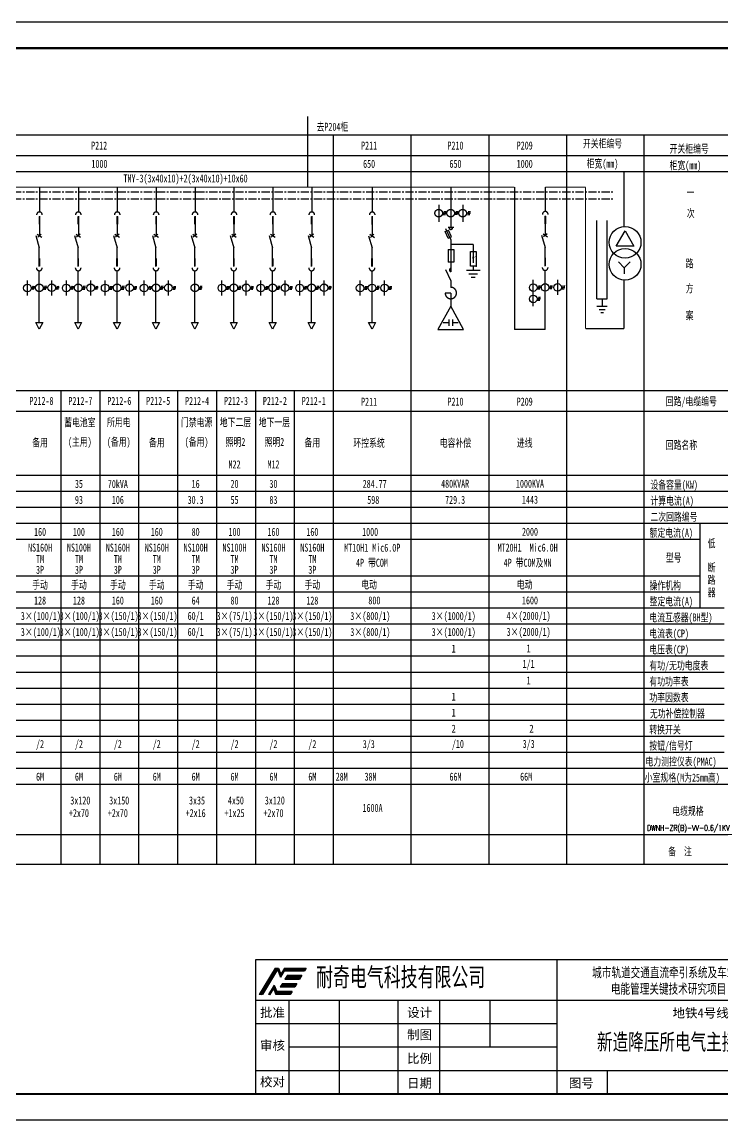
# Model space of a CAD drawing. Extents: x 639847 to 671765, y -86200 to -63744.
# Drawn here: x 650416 to 661125, y -86200 to -69400 of the extents above; entities that cross this region are included whole.
import ezdxf
from ezdxf.enums import TextEntityAlignment as Align

# ---------------------------------------------------------------- set-up
doc = ezdxf.new("R2010")
doc.units = 0
doc.header["$LTSCALE"] = 100
doc.header["$MEASUREMENT"] = 0
for name, pattern in [('ACAD_ISO03W100', [30, 12, -18]), ('CENTER', [2, 1.25, -0.25, 0.25, -0.25]), ('CONTINOUS', [2.5, 1.25, 0.25, 0.25, 0.25, 0.25, 0.25])]:
    doc.linetypes.add(name, pattern=pattern)
doc.layers.get('0').update_dxf_attribs({"color": 3, "linetype": 'CONTINUOUS'})
for name, color, linetype in [('01', 7, 'CONTINUOUS'), ('02', 1, 'CONTINUOUS'), ('1', 7, 'ACAD_ISO03W100'), ('11', 1, 'CONTINUOUS'), ('thick', 1, 'CONTINUOUS'), ('图框', 4, 'CONTINUOUS'), ('文字', 7, 'CONTINUOUS'), ('标注', 7, 'CONTINUOUS'), ('预埋件', 7, 'CONTINUOUS')]:
    doc.layers.add(name, color=color, linetype=linetype)
doc.styles.add('FSDBHZ', font='TXT.SHX', dxfattribs={"width": 0.707, "bigfont": 'HZFS.SHX'})
doc.styles.add('HT', font='simhei.ttf')
doc.styles.get("Standard").update_dxf_attribs({"font": 'COMPLEX', "width": 0.666667, "bigfont": 'DXT'})
doc.styles.add('WEN', font='', dxfattribs={"width": 0.7})
doc.styles.get('WEN').set_extended_font_data('SimSun')
pattern_1 = [(45, (965297.757, -248823.082), (-26.60573, 26.60573), [])]

# ---------------------------------------------------------------- blocks, each defined once
blk = doc.blocks.new('A$C758C733F')
at = {"layer": '11', "style": 'FSDBHZ', "width": 0.65}
blk.add_text('DWNH-ZR(B)-VV-0.6/1KV', height=250, dxfattribs=at).set_placement((1639, 125), align=Align.MIDDLE)
blk = doc.blocks.new('图框')
at = {"layer": '图框'}
h = blk.add_hatch(dxfattribs=at)
h.set_pattern_fill('ANSI31', color=5, scale=11.850767)
h.set_pattern_definition(pattern_1)
h.paths.add_polyline_path([(1013864, -235026), (1013937, -234905), (1013353, -234905), (1013257, -234665), (1013039, -235026), (1013091, -235026), (1013227, -234800), (1013318, -235026)], flags=17)
h.paths.add_polyline_path([(1012684, -235026), (1012807, -235026), (1013380, -234075), (1013493, -234358), (1013636, -234122), (1014409, -234122), (1014474, -234014), (1013649, -234014), (1013511, -234242), (1013420, -234014), (1013294, -234014)])
h = blk.add_hatch(dxfattribs=at)
h.set_pattern_fill('ANSI31', color=256, scale=11.850767)
h.set_pattern_definition(pattern_1)
h.paths.add_polyline_path([(1014312, -234282), (1013758, -234282), (1013666, -234434), (1014220, -234434)])
h.paths.add_polyline_path([(1014121, -234599), (1013567, -234599), (1013483, -234738), (1014037, -234738)])
h = blk.add_hatch(dxfattribs=at)
h.set_pattern_fill('ANSI31', color=3, scale=11.850767)
h.set_pattern_definition(pattern_1)
h.paths.add_polyline_path([(1013758, -234282), (1013666, -234434), (1014220, -234434), (1014312, -234282)])
h.paths.add_polyline_path([(1013567, -234599), (1013483, -234738), (1014037, -234738), (1014121, -234599)])
for p, q in [((1012536, -233704), (1012536, -238826)), ((1024062, -233704), (1024062, -238826)), ((1033026, -233704), (1033026, -235240)), ((1035587, -238826), (1035587, -233704)), ((1013294, -234014), (1012684, -235026)), ((1013380, -234075), (1012807, -235026)), ((1013294, -234014), (1013417, -234014)), ((1013380, -234075), (1013493, -234358)), ((1013420, -234014), (1013511, -234242)), ((1013636, -234122), (1013493, -234358)), ((1013649, -234014), (1013511, -234242)), ((1013636, -234122), (1014409, -234122)), ((1013649, -234014), (1014474, -234014)), ((1013758, -234282), (1013666, -234434)), ((1013758, -234282), (1014312, -234282)), ((1014312, -234282), (1014220, -234434)), ((1014474, -234014), (1014409, -234122)), ((1013257, -234665), (1013039, -235026)), ((1013257, -234665), (1013353, -234905)), ((1013567, -234599), (1013483, -234738)), ((1013483, -234738), (1014037, -234738)), ((1013567, -234599), (1014121, -234599)), ((1013666, -234434), (1014220, -234434)), ((1014121, -234599), (1014037, -234738)), ((1012807, -235026), (1012684, -235026)), ((1013091, -235026), (1013039, -235026)), ((1013227, -234800), (1013091, -235026)), ((1013227, -234800), (1013318, -235026)), ((1013864, -235026), (1013318, -235026)), ((1013937, -234905), (1013353, -234905)), ((1013937, -234905), (1013864, -235026)), ((1012536, -235240), (1024062, -235240)), ((1013817, -235240), (1013817, -238826)), ((1015737, -235240), (1015737, -238826)), ((1017985, -235240), (1017985, -237033)), ((1019579, -235240), (1019579, -238826)), ((1021500, -235240), (1021500, -237033)), ((1024062, -235240), (1035587, -235240)), ((1012536, -236137), (1024062, -236137)), ((1013817, -237033), (1024062, -237033)), ((1024062, -237033), (1024062, -237033)), ((1012536, -237930), (1024062, -237930)), ((1024062, -237930), (1035587, -237930)), ((1025982, -237930), (1025982, -238826)), ((1012536, -238826), (1035587, -238826))]:
    blk.add_line(p, q, dxfattribs=at)
at = {"layer": '图框', "lineweight": 30}
for p, q in [((1035587, -233704), (1012536, -233704)), ((1012536, -233704), (1012536, -238826))]:
    blk.add_line(p, q, dxfattribs=at)
at = {"layer": '图框', "linetype": 'CONTINOUS'}
for p, q in [((1017985, -237033), (1017985, -238826)), ((1021500, -238826), (1021500, -238826))]:
    blk.add_line(p, q, dxfattribs=at)
at = {"layer": '图框', "color": 0, "ltscale": 0.2, "style": 'HT'}
for s, p in [('批准', (1012711, -235889)), ('设计', (1018334, -235889)), ('地铁4号线', (1028485, -235907)), ('制图', (1018334, -236736)), ('审核', (1012711, -237145)), ('比例', (1018334, -237647)), ('校对', (1012711, -238539)), ('日期', (1018334, -238589)), ('图号', (1024520, -238589))]:
    blk.add_text(s, height=350, dxfattribs=at).set_placement(p)
at = {"layer": '图框', "color": 0, "insert": (1014858, -234002), "char_height": 711.05, "attachment_point": 1}
blk.add_mtext_dynamic_manual_height_columns('{\\fSimSun|b0|i0|c134|p2;耐奇电气科技有限公司}', width=8427.24, gutter_width=12.5, heights=[0], dxfattribs=at)

msp = doc.modelspace()

# ---------------------------------------------------------------- linework, layer by layer
msp.add_line((654789, -71928, -732), (654789, -70847))
at = {"const_width": 18.3}
for points in [[(659626, -72528), (659626, -71700)], [(659037, -74092), (659037, -71928)], [(659626, -74092), (659626, -73351)], [(659626, -74092), (659037, -74092)]]:
    msp.add_lwpolyline(points, dxfattribs=at)
at = {"const_width": 18.3, "elevation": -732}
for points in [[(642681, -71928), (657950, -71928)], [(659037, -71928), (658421, -71928)]]:
    msp.add_lwpolyline(points, dxfattribs=at)
for centre in [(659642, -72771), (659642, -73108)]:
    msp.add_circle(centre, 243)
at = {"layer": '01'}
for p, q in [((642681, -71129), (661333, -71129)), ((655176, -71129), (655176, -82285)), ((656366, -71129), (656366, -82285)), ((657556, -71129), (657556, -82285)), ((658746, -71129), (658746, -82285)), ((659936, -82285), (659936, -71129)), ((642681, -82285), (661333, -82285))]:
    msp.add_line(p, q, dxfattribs=at)
at = {"layer": '01', "color": 3, "linetype": 'CENTER'}
for p, q in [((642681, -72001), (659459, -72001)), ((642681, -72106), (659459, -72106))]:
    msp.add_line(p, q, dxfattribs=at)
at = {"layer": '02'}
for p, q in [((642681, -71444), (661333, -71444)), ((642681, -71689), (661333, -71689)), ((657950, -71928, -732), (657950, -74104, -732)), ((659540, -73068), (659630, -73159)), ((659721, -73068), (659630, -73159)), ((659630, -73159), (659630, -73255)), ((650501, -73584, -1796), (650501, -73353, -1796)), ((650873, -73584, -1796), (650873, -73353, -1796)), ((651096, -73584, -1796), (651096, -73353, -1796)), ((651468, -73584, -1796), (651468, -73353, -1796)), ((651691, -73584, -1796), (651691, -73353, -1796)), ((652063, -73584, -1796), (652063, -73353, -1796)), ((652286, -73584, -1796), (652286, -73353, -1796)), ((652658, -73584, -1796), (652658, -73353, -1796)), ((653476, -73584, -1796), (653476, -73353, -1796)), ((653848, -73584, -1796), (653848, -73353, -1796)), ((654071, -73584, -1796), (654071, -73353, -1796)), ((654443, -73584, -1796), (654443, -73353, -1796)), ((654666, -73584, -1796), (654666, -73353, -1796)), ((655038, -73584, -1796), (655038, -73353, -1796)), ((655591, -73584, -1796), (655591, -73354, -1796)), ((655963, -73585, -1796), (655963, -73354, -1796)), ((658238, -73577, -1629), (658238, -73346, -1629)), ((658611, -73577, -1629), (658611, -73347, -1629)), ((650612, -73469, -1796), (650557, -73469, -1796)), ((650582, -73440, -1796), (650569, -73499, -1796)), ((650603, -73440, -1796), (650590, -73499, -1796)), ((650985, -73469, -1796), (650930, -73469, -1796)), ((650955, -73440, -1796), (650942, -73500, -1796)), ((650975, -73440, -1796), (650962, -73500, -1796)), ((651207, -73469, -1796), (651152, -73469, -1796)), ((651177, -73440, -1796), (651164, -73499, -1796)), ((651198, -73440, -1796), (651185, -73499, -1796)), ((651580, -73469, -1796), (651525, -73469, -1796)), ((651550, -73440, -1796), (651537, -73500, -1796)), ((651570, -73440, -1796), (651557, -73500, -1796)), ((651802, -73469, -1796), (651747, -73469, -1796)), ((651772, -73440, -1796), (651759, -73499, -1796)), ((651793, -73440, -1796), (651780, -73499, -1796)), ((652175, -73469, -1796), (652120, -73469, -1796)), ((652145, -73440, -1796), (652132, -73500, -1796)), ((652165, -73440, -1796), (652152, -73500, -1796)), ((652397, -73469, -1796), (652342, -73469, -1796)), ((652367, -73440, -1796), (652354, -73499, -1796)), ((652388, -73440, -1796), (652375, -73499, -1796)), ((652770, -73469, -1796), (652715, -73469, -1796)), ((652740, -73440, -1796), (652727, -73500, -1796)), ((652760, -73440, -1796), (652747, -73500, -1796)), ((653587, -73469, -1796), (653532, -73469, -1796)), ((653557, -73440, -1796), (653544, -73499, -1796)), ((653578, -73440, -1796), (653565, -73499, -1796)), ((653960, -73469, -1796), (653905, -73469, -1796)), ((653930, -73440, -1796), (653917, -73500, -1796)), ((653950, -73440, -1796), (653937, -73500, -1796)), ((654182, -73469, -1796), (654127, -73469, -1796)), ((654152, -73440, -1796), (654139, -73499, -1796)), ((654173, -73440, -1796), (654160, -73499, -1796)), ((654555, -73469, -1796), (654500, -73469, -1796)), ((654525, -73440, -1796), (654512, -73500, -1796)), ((654545, -73440, -1796), (654532, -73500, -1796)), ((654777, -73469, -1796), (654722, -73469, -1796)), ((654747, -73440, -1796), (654734, -73499, -1796)), ((654768, -73440, -1796), (654755, -73499, -1796)), ((655150, -73469, -1796), (655095, -73469, -1796)), ((655120, -73440, -1796), (655107, -73500, -1796)), ((655140, -73440, -1796), (655127, -73500, -1796)), ((655702, -73470, -1796), (655647, -73470, -1796)), ((655672, -73440, -1796), (655659, -73500, -1796)), ((655693, -73440, -1796), (655680, -73500, -1796)), ((655885, -73467, -1796), (655830, -73467, -1796)), ((655855, -73437, -1796), (655842, -73497, -1796)), ((655876, -73437, -1796), (655862, -73497, -1796)), ((656075, -73470, -1796), (656020, -73470, -1796)), ((656045, -73441, -1796), (656032, -73500, -1796)), ((656065, -73441, -1796), (656052, -73500, -1796)), ((658238, -73750, -1629), (658238, -73520, -1629)), ((658349, -73462, -1629), (658295, -73462, -1629)), ((658320, -73433, -1629), (658307, -73493, -1629)), ((658340, -73433, -1629), (658327, -73493, -1629)), ((658532, -73459, -1629), (658477, -73459, -1629)), ((658502, -73430, -1629), (658489, -73490, -1629)), ((658523, -73430, -1629), (658510, -73490, -1629)), ((658722, -73463, -1629), (658667, -73463, -1629)), ((658692, -73434, -1629), (658679, -73493, -1629)), ((658713, -73434, -1629), (658699, -73493, -1629)), ((658349, -73636, -1629), (658295, -73636, -1629)), ((658320, -73607, -1629), (658307, -73666, -1629)), ((658340, -73607, -1629), (658327, -73666, -1629)), ((658419, -74104, -898), (657950, -74104, -898)), ((642681, -75040), (661333, -75040)), ((651011, -75040), (651011, -82285)), ((651606, -75040), (651606, -82285)), ((652201, -75040), (652201, -82285)), ((652796, -75040), (652796, -82285)), ((653391, -75040), (653391, -82285)), ((653986, -75040), (653986, -82285)), ((654581, -75040), (654581, -82285)), ((642681, -75355), (661333, -75355)), ((642681, -76335), (661333, -76335)), ((642681, -76580), (661333, -76580)), ((642681, -76825), (661333, -76825)), ((642681, -77070), (661333, -77070)), ((642681, -77315), (660791, -77315)), ((642681, -77875), (660791, -77875)), ((642681, -78120), (660791, -78120)), ((642681, -78365), (661158, -78365)), ((642681, -78610), (661158, -78610)), ((642681, -78855), (661158, -78855)), ((642681, -79100), (661158, -79100)), ((642681, -79345), (661158, -79345)), ((642681, -79590), (661158, -79590)), ((642681, -79835), (661158, -79835)), ((642681, -80080), (661158, -80080)), ((642681, -80325), (661158, -80325)), ((642681, -80570), (661158, -80570)), ((642681, -80815), (661333, -80815)), ((642681, -81060), (661333, -81060)), ((642681, -81830), (661333, -81830))]:
    msp.add_line(p, q, dxfattribs=at)
msp.add_lwpolyline([(659642, -72597), (659777, -72831), (659507, -72831)], close=True, dxfattribs=at)
for centre in [(650499, -73470, -1796), (650872, -73467, -1796), (651094, -73470, -1796), (651467, -73467, -1796), (651689, -73470, -1796), (652062, -73467, -1796), (652284, -73470, -1796), (652657, -73467, -1796), (653474, -73470, -1796), (653847, -73467, -1796), (654069, -73470, -1796), (654442, -73467, -1796), (654664, -73470, -1796), (655037, -73467, -1796), (655589, -73471, -1796), (655772, -73468, -1796), (655962, -73468, -1796), (658237, -73463, -1629), (658419, -73461, -1629), (658609, -73461, -1629), (658237, -73637, -1629)]:
    msp.add_circle(centre, 58.2, dxfattribs=at)
at = {"layer": '1'}
for p, q in [((650684, -71935, -898), (650684, -72307, -898)), ((651279, -71935, -898), (651279, -72307, -898)), ((651874, -71935, -898), (651874, -72307, -898)), ((652469, -71935, -898), (652469, -72307, -898)), ((653064, -71935, -898), (653064, -72307, -898)), ((653659, -71935, -898), (653659, -72307, -898)), ((654254, -71935, -898), (654254, -72307, -898)), ((654849, -71935, -898), (654849, -72307, -898)), ((655774, -71936, -898), (655774, -72308, -898)), ((656976, -71936, -898), (656976, -72541, -898)), ((658421, -71928, -732), (658421, -72301, -732)), ((659370, -73636), (659370, -72001)), ((656793, -72198, -898), (656793, -72459, -898)), ((657159, -72198, -898), (657159, -72459, -898)), ((659212, -73636), (659212, -72106)), ((650684, -72373, -898), (650684, -72482, -898)), ((651279, -72373, -898), (651279, -72482, -898)), ((651874, -72373, -898), (651874, -72482, -898)), ((652469, -72373, -898), (652469, -72482, -898)), ((653064, -72373, -898), (653064, -72482, -898)), ((653659, -72373, -898), (653659, -72482, -898)), ((654254, -72373, -898), (654254, -72482, -898)), ((654849, -72373, -898), (654849, -72482, -898)), ((655774, -72373, -898), (655774, -72483, -898)), ((656906, -72324, -898), (656851, -72324, -898)), ((656876, -72295, -898), (656863, -72354, -898)), ((656897, -72295, -898), (656884, -72354, -898)), ((657089, -72321, -898), (657034, -72321, -898)), ((657059, -72292, -898), (657046, -72351, -898)), ((657079, -72292, -898), (657066, -72351, -898)), ((657278, -72324, -898), (657224, -72324, -898)), ((657249, -72295, -898), (657236, -72355, -898)), ((657269, -72295, -898), (657256, -72355, -898)), ((658421, -72366, -732), (658421, -72476, -732)), ((650684, -72423, -898), (650684, -72671, -898)), ((650684, -72423, -898), (650684, -72671, -898)), ((651279, -72423, -898), (651279, -72671, -898)), ((651279, -72423, -898), (651279, -72671, -898)), ((651874, -72423, -898), (651874, -72671, -898)), ((651874, -72423, -898), (651874, -72671, -898)), ((652469, -72423, -898), (652469, -72671, -898)), ((652469, -72423, -898), (652469, -72671, -898)), ((653064, -72423, -898), (653064, -72671, -898)), ((653064, -72423, -898), (653064, -72671, -898)), ((653659, -72423, -898), (653659, -72671, -898)), ((653659, -72423, -898), (653659, -72671, -898)), ((654254, -72423, -898), (654254, -72671, -898)), ((654254, -72423, -898), (654254, -72671, -898)), ((654849, -72423, -898), (654849, -72671, -898)), ((654849, -72423, -898), (654849, -72671, -898)), ((655774, -72424, -898), (655774, -72671, -898)), ((655774, -72424, -898), (655774, -72671, -898)), ((656976, -72726, -898), (656899, -72564, -166)), ((656933, -72541, -898), (657023, -72541, -898)), ((658421, -72417, -732), (658421, -72664, -732)), ((658421, -72417, -732), (658421, -72664, -732)), ((650627, -72669, -898), (650681, -72855, -898)), ((650649, -72647, -898), (650718, -72694, -898)), ((650711, -72647, -898), (650657, -72694, -898)), ((651222, -72669, -898), (651276, -72855, -898)), ((651244, -72647, -898), (651313, -72694, -898)), ((651306, -72647, -898), (651252, -72694, -898)), ((651817, -72669, -898), (651871, -72855, -898)), ((651839, -72647, -898), (651908, -72694, -898)), ((651901, -72647, -898), (651847, -72694, -898)), ((652412, -72669, -898), (652466, -72855, -898)), ((652434, -72647, -898), (652503, -72694, -898)), ((652496, -72647, -898), (652442, -72694, -898)), ((653007, -72669, -898), (653061, -72855, -898)), ((653029, -72647, -898), (653098, -72694, -898)), ((653091, -72647, -898), (653037, -72694, -898)), ((653602, -72669, -898), (653656, -72855, -898)), ((653624, -72647, -898), (653693, -72694, -898)), ((653686, -72647, -898), (653632, -72694, -898)), ((654197, -72669, -898), (654251, -72855, -898)), ((654219, -72647, -898), (654288, -72694, -898)), ((654281, -72647, -898), (654227, -72694, -898)), ((654792, -72669, -898), (654846, -72855, -898)), ((654814, -72647, -898), (654883, -72694, -898)), ((654876, -72647, -898), (654822, -72694, -898)), ((655717, -72670, -898), (655771, -72856, -898)), ((655739, -72648, -898), (655808, -72695, -898)), ((655801, -72648, -898), (655747, -72695, -898)), ((656889, -72607, -898), (656939, -72583, -898)), ((656937, -72710, -769), (656889, -72607, -305)), ((656937, -72710, -898), (656988, -72685, -898)), ((656988, -72685, -769), (656939, -72583, -305)), ((656976, -72726, -898), (656976, -73221, -898)), ((658364, -72663, -732), (658419, -72849, -732)), ((658387, -72641, -732), (658455, -72688, -732)), ((658448, -72641, -732), (658394, -72688, -732)), ((650681, -73119, -898), (650681, -72855, -898)), ((651276, -73119, -898), (651276, -72855, -898)), ((651871, -73119, -898), (651871, -72855, -898)), ((652466, -73119, -898), (652466, -72855, -898)), ((653061, -73119, -898), (653061, -72855, -898)), ((653656, -73119, -898), (653656, -72855, -898)), ((654251, -73119, -898), (654251, -72855, -898)), ((654846, -73119, -898), (654846, -72855, -898)), ((655771, -73117, -898), (655771, -72856, -898)), ((656935, -72881, -898), (657023, -72881, -898)), ((656935, -72881, -898), (656935, -73077, -898)), ((657320, -72803, -166), (656976, -72803, -166)), ((657023, -72881, -898), (657023, -73077, -898)), ((657320, -72803, -166), (657320, -73083, -166)), ((658419, -73110, -732), (658419, -72849, -732)), ((650681, -73140, -898), (650681, -73031, -898)), ((651276, -73140, -898), (651276, -73031, -898)), ((651871, -73140, -898), (651871, -73031, -898)), ((652466, -73140, -898), (652466, -73031, -898)), ((653061, -73140, -898), (653061, -73031, -898)), ((653656, -73140, -898), (653656, -73031, -898)), ((654251, -73140, -898), (654251, -73031, -898)), ((654846, -73140, -898), (654846, -73031, -898)), ((655771, -73141, -898), (655771, -73032, -898)), ((657023, -73077, -898), (656935, -73077, -898)), ((658419, -73134, -732), (658419, -73024, -732)), ((650681, -73996, -898), (650681, -73206, -898)), ((651276, -73996, -898), (651276, -73206, -898)), ((651871, -73996, -898), (651871, -73206, -898)), ((652466, -73996, -898), (652466, -73206, -898)), ((653061, -73996, -898), (653061, -73206, -898)), ((653656, -73996, -898), (653656, -73206, -898)), ((654251, -73996, -898), (654251, -73206, -898)), ((654846, -73996, -898), (654846, -73206, -898)), ((655771, -73997, -898), (655771, -73207, -898)), ((656976, -73356, -898), (656899, -73194, -166)), ((657423, -73203, -166), (657218, -73203, -166)), ((657320, -73138, -166), (657320, -73203, -166)), ((658419, -74104, -732), (658419, -73199, -732)), ((656976, -73356, -898), (656976, -73460, -898)), ((657386, -73257, -166), (657253, -73257, -166)), ((657351, -73310, -166), (657288, -73310, -166)), ((650795, -73466, -898), (650740, -73466, -898)), ((650765, -73437, -898), (650752, -73496, -898)), ((650785, -73437, -898), (650772, -73496, -898)), ((651390, -73466, -898), (651335, -73466, -898)), ((651360, -73437, -898), (651347, -73496, -898)), ((651380, -73437, -898), (651367, -73496, -898)), ((651985, -73466, -898), (651930, -73466, -898)), ((651955, -73437, -898), (651942, -73496, -898)), ((651975, -73437, -898), (651962, -73496, -898)), ((652580, -73466, -898), (652525, -73466, -898)), ((652550, -73437, -898), (652537, -73496, -898)), ((652570, -73437, -898), (652557, -73496, -898)), ((653175, -73466, -898), (653120, -73466, -898)), ((653145, -73437, -898), (653132, -73496, -898)), ((653165, -73437, -898), (653152, -73496, -898)), ((653770, -73466, -898), (653715, -73466, -898)), ((653740, -73437, -898), (653727, -73496, -898)), ((653760, -73437, -898), (653747, -73496, -898)), ((654365, -73466, -898), (654310, -73466, -898)), ((654335, -73437, -898), (654322, -73496, -898)), ((654355, -73437, -898), (654342, -73496, -898)), ((654960, -73466, -898), (654905, -73466, -898)), ((654930, -73437, -898), (654917, -73496, -898)), ((654950, -73437, -898), (654937, -73496, -898)), ((656976, -73547, -898), (656889, -73547, -898)), ((656976, -73750, -898), (656775, -74104, -898)), ((657172, -74104, -898), (656976, -73749, -898)), ((659212, -73636), (659370, -73636)), ((659212, -73750), (659370, -73750)), ((659291, -73636), (659291, -73750)), ((659247, -73797), (659335, -73797)), ((659272, -73845), (659310, -73845)), ((650629, -73996, -898), (650734, -73996, -898)), ((650681, -74101, -898), (650629, -73996, -898)), ((650734, -73996, -898), (650681, -74101, -898)), ((651224, -73996, -898), (651329, -73996, -898)), ((651276, -74101, -898), (651224, -73996, -898)), ((651329, -73996, -898), (651276, -74101, -898)), ((651819, -73996, -898), (651924, -73996, -898)), ((651871, -74101, -898), (651819, -73996, -898)), ((651924, -73996, -898), (651871, -74101, -898)), ((652414, -73996, -898), (652519, -73996, -898)), ((652466, -74101, -898), (652414, -73996, -898)), ((652519, -73996, -898), (652466, -74101, -898)), ((653009, -73996, -898), (653114, -73996, -898)), ((653061, -74101, -898), (653009, -73996, -898)), ((653114, -73996, -898), (653061, -74101, -898)), ((653604, -73996, -898), (653709, -73996, -898)), ((653656, -74101, -898), (653604, -73996, -898)), ((653709, -73996, -898), (653656, -74101, -898)), ((654199, -73996, -898), (654304, -73996, -898)), ((654251, -74101, -898), (654199, -73996, -898)), ((654304, -73996, -898), (654251, -74101, -898)), ((654846, -74101, -898), (654794, -73996, -898)), ((654794, -73996, -898), (654899, -73996, -898)), ((654899, -73996, -898), (654846, -74101, -898)), ((655719, -73997, -898), (655824, -73997, -898)), ((655771, -74102, -898), (655719, -73997, -898)), ((655824, -73997, -898), (655771, -74102, -898)), ((656860, -73998, -166), (656945, -73998, -166)), ((656945, -73950, -166), (656945, -74047, -166)), ((657002, -73950, -166), (657002, -74047, -166)), ((657002, -73998, -166), (657087, -73998, -166)), ((656775, -74104, -898), (657172, -74104, -898))]:
    msp.add_line(p, q, dxfattribs=at)
at = {"layer": '1', "const_width": 28.3}
for points, elevation in [([(650684, -72373), (650684, -72498)], -898), ([(651279, -72373), (651279, -72498)], -898), ([(651874, -72373), (651874, -72498)], -898), ([(652469, -72373), (652469, -72498)], -898), ([(653064, -72373), (653064, -72498)], -898), ([(653659, -72373), (653659, -72498)], -898), ([(654254, -72373), (654254, -72498)], -898), ([(654849, -72373), (654849, -72498)], -898), ([(655774, -72373), (655774, -72499)], -898), ([(658421, -72366), (658421, -72492)], -732), ([(650681, -73015), (650681, -73140)], -898), ([(651276, -73015), (651276, -73140)], -898), ([(651871, -73015), (651871, -73140)], -898), ([(652466, -73015), (652466, -73140)], -898), ([(653061, -73015), (653061, -73140)], -898), ([(653656, -73015), (653656, -73140)], -898), ([(654251, -73015), (654251, -73140)], -898), ([(654846, -73015), (654846, -73140)], -898), ([(655771, -73015), (655771, -73141)], -898), ([(658419, -73008), (658419, -73134)], -732)]:
    msp.add_lwpolyline(points, dxfattribs=dict(at, elevation=elevation))
at = {"layer": '1', "elevation": -166}
msp.add_lwpolyline([(657276, -72914), (657363, -72914), (657363, -73138), (657276, -73138)], close=True, dxfattribs=at)
at = {"layer": '1'}
for centre, radius in [((656791, -72325, -898), 58.2), ((656974, -72325, -898), 58.2), ((657157, -72325, -898), 58.2), ((656976, -72560, -898), 18.8), ((650682, -73467, -898), 58.2), ((651277, -73467, -898), 58.2), ((651872, -73467, -898), 58.2), ((652467, -73467, -898), 58.2), ((653062, -73467, -898), 58.2), ((653657, -73467, -898), 58.2), ((654252, -73467, -898), 58.2), ((654847, -73467, -898), 58.2)]:
    msp.add_circle(centre, radius, dxfattribs=at)
for centre, radius, start, end in [((650684, -72351, -898), 43.8, 0, 180), ((651279, -72351, -898), 43.8, 0, 180), ((651874, -72351, -898), 43.8, 0, 180), ((652469, -72351, -898), 43.8, 0, 180), ((653064, -72351, -898), 43.8, 0, 180), ((653659, -72351, -898), 43.8, 0, 180), ((654254, -72351, -898), 43.8, 0, 180), ((654849, -72351, -898), 43.8, 0, 180), ((655774, -72352, -898), 43.8, 0, 180), ((658421, -72344, -732), 43.8, 0, 180), ((650681, -73162, -898), 43.8, 180, 0), ((651276, -73162, -898), 43.8, 180, 0), ((651871, -73162, -898), 43.8, 180, 0), ((652466, -73162, -898), 43.8, 180, 0), ((653061, -73162, -898), 43.8, 180, 0), ((653656, -73162, -898), 43.8, 180, 0), ((654251, -73162, -898), 43.8, 180, 0), ((654846, -73162, -898), 43.8, 180, 0), ((655771, -73163, -898), 43.8, 180, 0), ((656980, -73195, -898), 25.5, 98.934, 261.066), ((658419, -73156, -732), 43.8, 180, 0), ((656976, -73547, -898), 87.1, 180, 90.1487)]:
    msp.add_arc(centre, radius, start, end, dxfattribs=at)
for p in [(657363, -72988, -166), (657363, -73138, -166)]:
    msp.add_point(p, dxfattribs=at)
msp.add_solid([(657302, -72988, -166), (657337, -72988, -166), (657320, -73093, -166)], dxfattribs=at)
at = {"layer": '11'}
msp.add_line((660791, -78365), (660791, -77070), dxfattribs=at)
at = {"layer": 'thick'}
msp.add_line((656976, -73547, -898), (656976, -73749, -898), dxfattribs=at)
at = {"layer": '图框'}
msp.add_lwpolyline([(639847, -69400), (663607, -69400), (663607, -86200), (639847, -86200)], close=True, dxfattribs=at)
at = {"layer": '图框', "const_width": 32}
msp.add_lwpolyline([(640847, -69800), (663207, -69800), (663207, -85800), (640847, -85800)], close=True, dxfattribs=at)

# ---------------------------------------------------------------- block references
at = {"layer": '图框', "color": 0, "linetype": 'CONTINOUS', "xscale": 0.4000000000232831, "yscale": 0.4000000000232831, "zscale": 0.4}
msp.add_blockref('图框', (248973, 9731), dxfattribs=at)
at = {"layer": '预埋件', "color": 0, "linetype": 'CONTINOUS', "xscale": 0.3499999999767169, "yscale": 0.3499999999985448, "zscale": 0.35}
msp.add_blockref('A$C758C733F', (660036, -81780), dxfattribs=at)

# ---------------------------------------------------------------- texts
at = {"layer": '11', "style": 'WEN', "width": 0.7}
for s, height, p in [('去P204柜', 122.5, (655165, -70999)), ('P212', 122.5, (651597, -71291)), ('P211', 122.5, (655726, -71291)), ('P210', 122.5, (657047, -71291)), ('P209', 122.5, (658106, -71291)), ('开关柜编号', 122.5, (659296, -71256)), ('1000', 122.5, (651601, -71571)), ('650', 122.5, (655726, -71571)), ('650', 122.5, (657047, -71571)), ('1000', 122.5, (658106, -71571)), ('柜宽(mm)', 122.5, (659296, -71571)), ('TMY-3(3x40x10)+2(3x40x10)+10x60', 122.5, (652919, -71803)), ('P212-8', 122.5, (650715, -75198)), ('P212-7', 122.5, (651310, -75198)), ('P212-6', 122.5, (651905, -75198)), ('P212-5', 122.5, (652500, -75198)), ('P212-4', 122.5, (653095, -75198)), ('P212-3', 122.5, (653690, -75198)), ('P212-2', 122.5, (654285, -75198)), ('P212-1', 122.5, (654880, -75198)), ('P211', 122.5, (655726, -75209)), ('P210', 122.5, (657047, -75209)), ('P209', 122.5, (658106, -75209)), ('蓄电池室', 122.5, (651302, -75521)), ('所用电', 122.5, (651897, -75521)), ('门禁电源', 122.5, (653087, -75521)), ('地下二层', 122.5, (653682, -75521)), ('地下一层', 122.5, (654277, -75521)), ('备用', 122.5, (650693, -75831)), ('(主用)', 122.5, (651302, -75829)), ('(备用)', 122.5, (651897, -75829)), ('备用', 122.5, (652478, -75831)), ('(备用)', 122.5, (653087, -75829)), ('照明2', 122.5, (653682, -75826)), ('照明2', 122.5, (654277, -75826)), ('备用', 122.5, (654858, -75831)), ('环控系统', 122.5, (655726, -75836)), ('电容补偿', 122.5, (657047, -75836)), ('进线', 122.5, (658106, -75836)), ('M22', 122.5, (653668, -76168)), ('M12', 122.5, (654263, -76168)), ('35', 122.5, (651288, -76467)), ('70kVA', 122.5, (651883, -76467)), ('16', 122.5, (653073, -76467)), ('20', 122.5, (653668, -76467)), ('30', 122.5, (654263, -76467)), ('284.77', 122.5, (655812, -76467)), ('480KVAR', 122.5, (657042, -76465)), ('1000KVA', 122.5, (658187, -76465)), ('93', 122.5, (651288, -76712)), ('106', 122.5, (651883, -76712)), ('30.3', 122.5, (653073, -76712)), ('55', 122.5, (653668, -76712)), ('83', 122.5, (654263, -76712)), ('598', 122.5, (655790, -76712)), ('729.3', 122.5, (657042, -76712)), ('1443', 122.5, (658187, -76710)), ('160', 122.5, (650693, -77202)), ('100', 122.5, (651288, -77202)), ('160', 122.5, (651883, -77202)), ('160', 122.5, (652478, -77202)), ('80', 122.5, (653073, -77202)), ('100', 122.5, (653668, -77202)), ('160', 122.5, (654263, -77202)), ('160', 122.5, (654858, -77202)), ('1000', 122.5, (655742, -77202)), ('2000', 122.5, (658187, -77200)), ('NS100H', 122.5, (651288, -77441)), ('NS160H', 122.5, (651883, -77441)), ('NS160H', 122.5, (652478, -77441)), ('NS100H', 122.5, (653073, -77441)), ('NS100H', 122.5, (653668, -77441)), ('NS160H', 122.5, (654263, -77441)), ('NS160H', 122.5, (654858, -77441)), ('MT10H1 Mic6.0P ', 122.5, (655805, -77441)), ('MT20H1  Mic6.0H', 122.5, (658151, -77439)), ('TM', 122.5, (650693, -77618)), ('TM', 122.5, (651288, -77618)), ('TM', 122.5, (651883, -77618)), ('TM', 122.5, (652478, -77618)), ('TM', 122.5, (653073, -77618)), ('TM', 122.5, (653668, -77618)), ('TM', 122.5, (654263, -77618)), ('TM', 122.5, (654858, -77618)), ('4P 带COM', 122.5, (655770, -77670)), ('4P 带COM及MN', 122.5, (658150, -77670)), ('3P', 122.5, (650693, -77782)), ('3P', 122.5, (651288, -77782)), ('3P', 122.5, (651883, -77782)), ('3P', 122.5, (652478, -77782)), ('3P', 122.5, (653073, -77782)), ('3P', 122.5, (653668, -77782)), ('3P', 122.5, (654263, -77782)), ('3P', 122.5, (654858, -77782)), ('手动', 122.5, (650693, -78007)), ('手动', 122.5, (651288, -78007)), ('手动', 122.5, (651883, -78007)), ('手动', 122.5, (652478, -78007)), ('手动', 122.5, (653073, -78007)), ('手动', 122.5, (653668, -78007)), ('手动', 122.5, (654263, -78007)), ('手动', 122.5, (654858, -78007)), ('电动', 122.5, (655726, -78004)), ('电动', 122.5, (658106, -78004)), ('128', 122.5, (650693, -78252)), ('128', 122.5, (651288, -78252)), ('160', 122.5, (651883, -78252)), ('160', 122.5, (652478, -78252)), ('64', 122.5, (653073, -78252)), ('80', 122.5, (653668, -78252)), ('128', 122.5, (654263, -78252)), ('128', 122.5, (654858, -78252)), ('800', 122.5, (655807, -78250)), ('1600', 122.5, (658187, -78250)), ('3×(100/1)', 122.5, (650705, -78497)), ('3×(100/1)', 122.5, (651300, -78497)), ('3×(150/1)', 122.5, (651895, -78497)), ('3×(150/1)', 122.5, (652490, -78497)), ('60/1', 122.5, (653073, -78497)), ('3×(75/1)', 122.5, (653668, -78497)), ('3×(150/1)', 122.5, (654263, -78497)), ('3×(150/1)', 122.5, (654858, -78497)), ('3×(800/1)', 122.5, (655745, -78497)), ('3×(1000/1)', 122.5, (657020, -78497)), ('4×(2000/1)', 122.5, (658166, -78495)), ('3×(100/1)', 122.5, (650705, -78742)), ('3×(100/1)', 122.5, (651300, -78742)), ('3×(150/1)', 122.5, (651895, -78742)), ('3×(150/1)', 122.5, (652490, -78742)), ('60/1', 122.5, (653073, -78742)), ('3×(75/1)', 122.5, (653668, -78742)), ('3×(150/1)', 122.5, (654263, -78742)), ('3×(150/1)', 122.5, (654858, -78742)), ('3×(800/1)', 122.5, (655745, -78742)), ('3×(1000/1)', 122.5, (657020, -78742)), ('3×(2000/1)', 122.5, (658166, -78740)), ('1', 122, (657020, -78987)), ('1', 122, (658166, -78985)), ('1/1', 122.5, (658166, -79230)), ('1', 122, (658166, -79475)), ('1', 122, (657020, -79722)), ('1', 122, (657020, -79967)), ('2', 122, (657020, -80212)), ('2', 122, (658210, -80212)), ('/2', 122.5, (650693, -80457)), ('/2', 122.5, (651288, -80457)), ('/2', 122.5, (651883, -80457)), ('/2', 122.5, (652478, -80457)), ('/2', 122.5, (653073, -80457)), ('/2', 122.5, (653668, -80457)), ('/2', 122.5, (654263, -80457)), ('/2', 122.5, (654858, -80457)), ('3/3', 122.5, (655721, -80457)), ('/10', 122.5, (657085, -80455)), ('3/3', 122.5, (658166, -80455)), ('6M', 122.5, (650693, -80947)), ('6M', 122.5, (651288, -80947)), ('6M', 122.5, (651883, -80947)), ('6M', 122.5, (652478, -80947)), ('6M', 122.5, (653073, -80947)), ('6M', 122.5, (653668, -80947)), ('6M', 122.5, (654263, -80947)), ('6M', 122.5, (654858, -80947)), ('28M', 122.5, (655307, -80947)), ('38M', 122.5, (655748, -80947)), ('66M', 122.5, (657047, -80947)), ('66M', 122.5, (658128, -80947)), ('3x120', 122.5, (651309, -81311)), ('3x150', 122.5, (651904, -81311)), ('3x35', 122.5, (653094, -81311)), ('4x50', 122.5, (653689, -81311)), ('3x120', 122.5, (654284, -81311)), ('+2x70', 122.5, (651288, -81504)), ('+2x70', 122.5, (651883, -81504)), ('+2x16', 122.5, (653073, -81504)), ('+1x25', 122.5, (653668, -81504)), ('+2x70', 122.5, (654263, -81504)), ('1600A', 122.5, (655779, -81425))]:
    msp.add_text(s, height=height, dxfattribs=at).set_placement(p, align=Align.MIDDLE)
for s, height, p in [('开关柜编号', 122.5, (660322, -71401)), ('柜宽(mm)', 122.5, (660322, -71655)), ('一', 122, (660581, -72069)), ('次', 122, (660587, -72389)), ('路', 122, (660569, -73155)), ('方', 122, (660569, -73538)), ('案', 122, (660569, -73950)), ('回路/电缆编号', 122.5, (660264, -75266)), ('回路名称', 122.5, (660264, -75934)), ('设备容量(KW)', 122.5, (660029, -76542)), ('计算电流(A)', 122.5, (660029, -76787)), ('二次回路编号', 122.5, (660029, -77032)), ('额定电流(A)', 122.5, (660016, -77277)), ('低', 122, (660905, -77438)), ('型号', 122.5, (660265, -77657)), ('断', 122, (660905, -77807)), ('操作机构', 122.5, (660016, -78082)), ('路', 122, (660905, -77998)), ('器', 122, (660905, -78189)), ('整定电流(A)', 122.5, (660016, -78327)), ('电流互感器(BH型)', 122.5, (660013, -78572)), ('电流表(CP)', 122.5, (660013, -78817)), ('电压表(CP)', 122.5, (660013, -79062)), ('有功/无功电度表', 122.5, (660013, -79307)), ('有功功率表', 122.5, (660013, -79552)), ('功率因数表', 122.5, (660013, -79797)), ('无功补偿控制器', 122.5, (660022, -80042)), ('转换开关', 122.5, (660013, -80287)), ('按钮/信号灯', 122.5, (660013, -80532)), ('电力测控仪表(PMAC)', 122.5, (659954, -80777)), ('小室规格(M为25mm高)', 122.5, (659942, -81022)), ('电缆规格', 122.5, (660364, -81533)), ('备  注', 122.5, (660301, -82153))]:
    msp.add_text(s, height=height, dxfattribs=at).set_placement(p)
at = {"layer": '11', "color": 2, "style": 'WEN', "width": 0.7}
msp.add_text('NS160H', height=122.5, dxfattribs=at).set_placement((650693, -77441), align=Align.MIDDLE)
at = {"layer": '文字', "color": 7, "ltscale": 0.2, "style": 'WEN', "width": 0.7}
msp.add_text('新造降压所电气主接线图（三)', height=250, dxfattribs=at).set_placement((660822, -85129), align=Align.CENTER)
at = {"layer": '标注', "linetype": 'CONTINOUS', "insert": (659139, -83866), "char_height": 150, "attachment_point": 1, "style": 'WEN'}
msp.add_mtext_dynamic_manual_height_columns('城市轨道交通直流牵引系统及车站交流系统\\P    电能管理关键技术研究项目', width=3585.75, gutter_width=25, heights=[0], dxfattribs=at)

doc.saveas('drawing.dxf')
